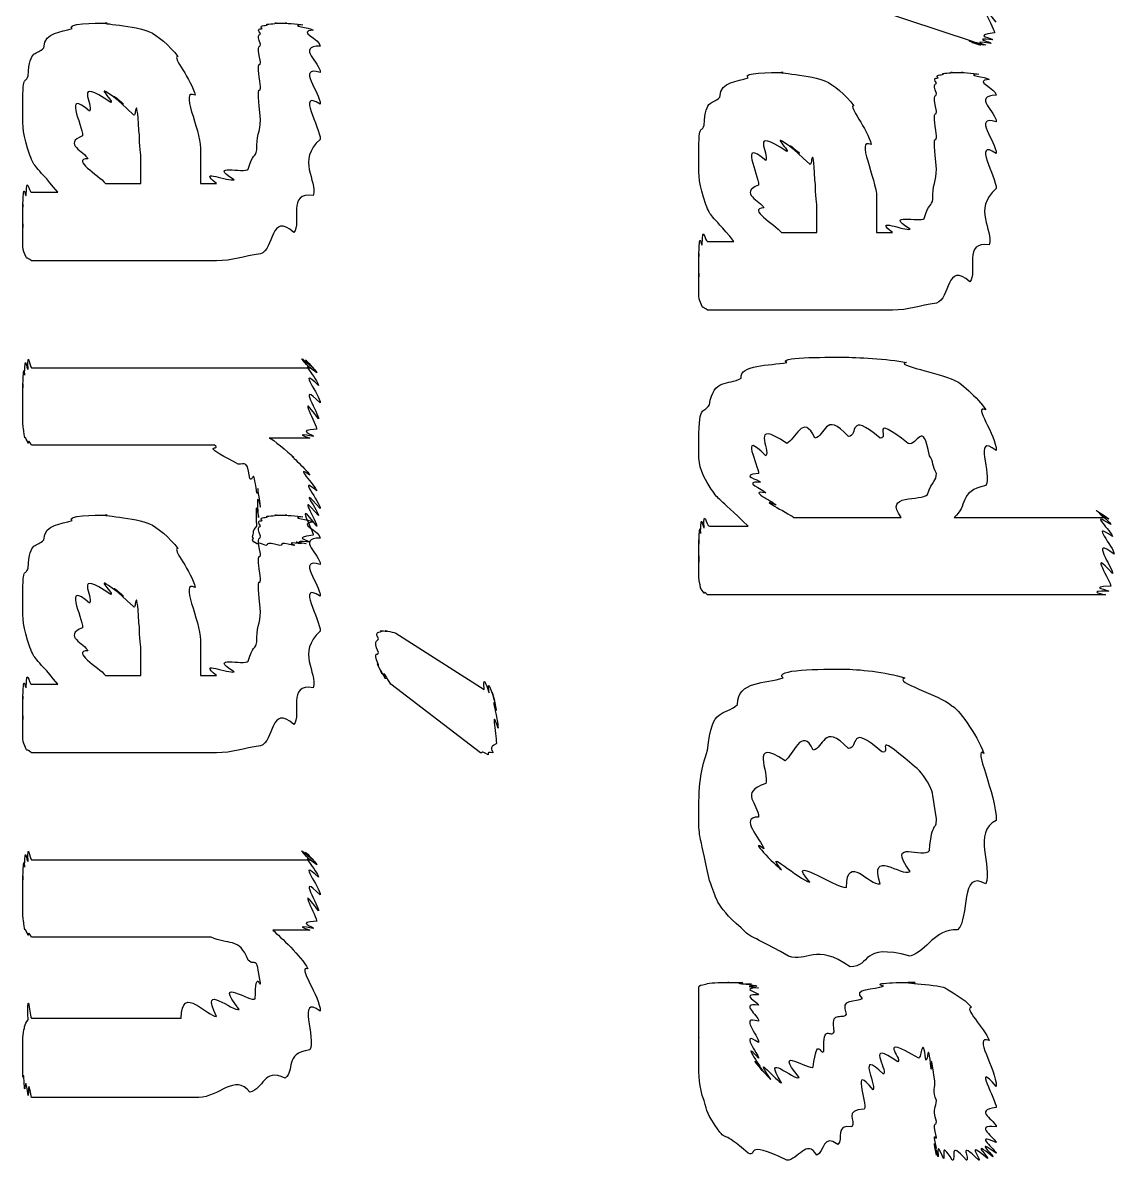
# Model space of a CAD drawing. Header units: millimetres. Extents: x 0 to 33.1, y 1.5 to 45.3.
# Drawn here: x 0.5478 to 0.6823, y 4.9627 to 5.1029 of the extents above; entities that cross this region are included whole.
import ezdxf

# ---------------------------------------------------------------- set-up
doc = ezdxf.new("R2010")
doc.units = ezdxf.units.MM
doc.header["$MEASUREMENT"] = 0
doc.layers.get('0').update_dxf_attribs({"linetype": 'CONTINUOUS'})

msp = doc.modelspace()

# ---------------------------------------------------------------- linework, layer by layer
at = {"color": 11, "linetype": 'Continuous'}
for p, q in [((0.664985, 5.10058), (0.632433, 5.11143)), ((0.666504, 5.10015), (0.666504, 5.10015)), ((0.562338, 5.08311), (0.562338, 5.08658)), ((0.569715, 5.08746), (0.569715, 5.08311)), ((0.557997, 5.08311), (0.562338, 5.08311)), ((0.569715, 5.08311), (0.571669, 5.08311)), ((0.548882, 5.08203), (0.552137, 5.08203)), ((0.653049, 5.08138), (0.653049, 5.07704)), ((0.645671, 5.07704), (0.645671, 5.08051)), ((0.641331, 5.07704), (0.645671, 5.07704)), ((0.653049, 5.07704), (0.655003, 5.07704)), ((0.632215, 5.07596), (0.635471, 5.07596)), ((0.571669, 5.07357), (0.548882, 5.07357)), ((0.655003, 5.06749), (0.632215, 5.06749)), ((0.548882, 5.06039), (0.583171, 5.06039)), ((0.583171, 5.05171), (0.578179, 5.05171)), ((0.571451, 5.05083), (0.548882, 5.05083)), ((0.64285, 5.04194), (0.656088, 5.04194)), ((0.662597, 5.04194), (0.681261, 5.04194)), ((0.632433, 5.04085), (0.637207, 5.04085)), ((0.579482, 5.03847), (0.579482, 5.03847)), ((0.681261, 5.03239), (0.632215, 5.03239)), ((0.593804, 5.02767), (0.604656, 5.02072)), ((0.569715, 5.02681), (0.569715, 5.02246)), ((0.562338, 5.02246), (0.562338, 5.02593)), ((0.557997, 5.02246), (0.562338, 5.02246)), ((0.569715, 5.02246), (0.571669, 5.02246)), ((0.548882, 5.02138), (0.552137, 5.02138)), ((0.604221, 5.01292), (0.593153, 5.02138)), ((0.571669, 5.01292), (0.548882, 5.01292)), ((0.548882, 4.99972), (0.583171, 4.99972)), ((0.64936, 4.99631), (0.64936, 4.99631)), ((0.583171, 4.99104), (0.578614, 4.99104)), ((0.571018, 4.99018), (0.548882, 4.99018)), ((0.649794, 4.98654), (0.649794, 4.98654)), ((0.548882, 4.98019), (0.567329, 4.98019)), ((0.569499, 4.97043), (0.548882, 4.97043)), ((0.641982, 4.96268), (0.641982, 4.96268))]:
    msp.add_line(p, q, dxfattribs=at)
for points in [[(0.667806, 5.10297), (0.664822, 5.10678), (0.667697, 5.102), (0.667589, 5.10167)], [(0.550401, 5.09983), (0.55051, 5.10189), (0.552572, 5.10167), (0.553874, 5.10221)], [(0.553874, 5.10221), (0.553114, 5.10286), (0.556586, 5.10286), (0.558214, 5.10286)], [(0.558214, 5.10286), (0.556749, 5.10286), (0.561957, 5.10254), (0.563422, 5.10178)], [(0.563422, 5.10178), (0.56429, 5.10146), (0.566026, 5.10004), (0.566894, 5.09874)], [(0.577094, 5.10157), (0.576551, 5.10232), (0.577149, 5.10211), (0.577311, 5.10221)], [(0.577311, 5.10221), (0.576878, 5.1026), (0.577636, 5.10254), (0.577963, 5.10265)], [(0.577963, 5.10265), (0.577419, 5.10275), (0.578614, 5.10275), (0.579047, 5.10286)], [(0.579047, 5.10286), (0.578287, 5.10286), (0.579915, 5.10286), (0.58035, 5.10286)], [(0.58035, 5.10286), (0.57959, 5.10286), (0.581868, 5.10281), (0.582303, 5.10265)], [(0.582303, 5.10265), (0.580458, 5.1026), (0.583171, 5.10232), (0.583604, 5.102)], [(0.583604, 5.102), (0.581489, 5.10189), (0.584472, 5.10092), (0.584472, 5.10004)], [(0.577094, 5.10026), (0.576551, 5.10172), (0.577094, 5.10129), (0.577094, 5.10157)], [(0.577094, 5.0981), (0.576551, 5.10058), (0.577094, 5.09972), (0.577094, 5.10026)], [(0.665636, 5.10037), (0.663249, 5.10097), (0.665256, 5.10047), (0.664985, 5.10058)], [(0.665853, 5.10015), (0.663519, 5.10081), (0.665744, 5.10026), (0.665636, 5.10037)], [(0.666287, 5.10015), (0.663683, 5.10081), (0.665961, 5.10015), (0.665853, 5.10015)], [(0.666504, 5.10015), (0.663954, 5.10081), (0.666396, 5.10015), (0.666287, 5.10015)], [(0.667156, 5.10037), (0.664225, 5.10081), (0.666775, 5.10015), (0.666504, 5.10015)], [(0.667372, 5.10081), (0.664551, 5.10113), (0.667264, 5.10053), (0.667156, 5.10037)], [(0.667589, 5.10167), (0.66466, 5.1014), (0.667481, 5.10097), (0.667372, 5.10081)], [(0.548449, 5.09636), (0.548665, 5.09983), (0.549533, 5.09885), (0.550401, 5.09983)], [(0.584472, 5.10004), (0.581489, 5.09999), (0.584472, 5.09799), (0.584472, 5.09679)], [(0.566894, 5.09874), (0.566135, 5.09885), (0.568631, 5.09586), (0.569065, 5.09397)], [(0.577094, 5.09506), (0.576551, 5.09885), (0.577094, 5.09722), (0.577094, 5.0981)], [(0.584472, 5.09679), (0.581489, 5.09765), (0.584472, 5.09435), (0.584472, 5.09289)], [(0.547797, 5.09179), (0.547797, 5.09722), (0.548014, 5.09506), (0.548449, 5.09636)], [(0.558649, 5.0931), (0.553874, 5.09636), (0.556586, 5.09278), (0.556044, 5.09201)], [(0.560167, 5.09289), (0.55561, 5.09636), (0.55919, 5.0931), (0.558649, 5.0931)], [(0.577094, 5.09093), (0.576551, 5.09636), (0.577094, 5.09375), (0.577094, 5.09506)], [(0.633735, 5.09375), (0.633843, 5.09581), (0.635906, 5.0956), (0.637207, 5.09614)], [(0.637207, 5.09614), (0.636447, 5.09679), (0.639919, 5.09679), (0.641547, 5.09679)], [(0.641547, 5.09679), (0.640082, 5.09679), (0.64529, 5.09646), (0.646756, 5.09571)], [(0.660428, 5.09549), (0.659885, 5.09625), (0.660482, 5.09603), (0.660644, 5.09614)], [(0.660644, 5.09614), (0.660211, 5.09651), (0.660969, 5.09646), (0.661296, 5.09657)], [(0.661296, 5.09657), (0.660753, 5.09668), (0.661947, 5.09668), (0.662381, 5.09679)], [(0.662381, 5.09679), (0.661621, 5.09679), (0.663249, 5.09679), (0.663683, 5.09679)], [(0.663683, 5.09679), (0.662924, 5.09679), (0.665201, 5.09674), (0.665636, 5.09657)], [(0.665636, 5.09657), (0.663792, 5.09651), (0.666504, 5.09625), (0.666938, 5.09592)], [(0.556044, 5.09201), (0.552681, 5.09494), (0.555176, 5.09028), (0.555176, 5.08897)], [(0.561469, 5.09158), (0.556586, 5.09592), (0.56071, 5.09261), (0.560167, 5.09289)], [(0.562121, 5.08963), (0.561794, 5.09478), (0.56174, 5.09104), (0.561469, 5.09158)], [(0.569065, 5.09397), (0.567003, 5.09494), (0.569715, 5.08979), (0.569715, 5.08746)], [(0.584472, 5.09289), (0.581489, 5.09478), (0.584472, 5.09), (0.584472, 5.08854)], [(0.646756, 5.09571), (0.647624, 5.09538), (0.64936, 5.09397), (0.650228, 5.09267)], [(0.660428, 5.09418), (0.659885, 5.09565), (0.660428, 5.09521), (0.660428, 5.09549)], [(0.666938, 5.09592), (0.664822, 5.09581), (0.667806, 5.09483), (0.667806, 5.09397)], [(0.631782, 5.09028), (0.631999, 5.09375), (0.632867, 5.09278), (0.633735, 5.09375)], [(0.660428, 5.09201), (0.659885, 5.09451), (0.660428, 5.09364), (0.660428, 5.09418)], [(0.667806, 5.09397), (0.664822, 5.09392), (0.667806, 5.0919), (0.667806, 5.09071)], [(0.650228, 5.09267), (0.649468, 5.09278), (0.651964, 5.08979), (0.652399, 5.08789)], [(0.660428, 5.08897), (0.659885, 5.09278), (0.660428, 5.09115), (0.660428, 5.09201)], [(0.548665, 5.08658), (0.547797, 5.08914), (0.547797, 5.09006), (0.547797, 5.09179)], [(0.57666, 5.08724), (0.576551, 5.08886), (0.577094, 5.08951), (0.577094, 5.09093)], [(0.631131, 5.08572), (0.631131, 5.09115), (0.631347, 5.08897), (0.631782, 5.09028)], [(0.667806, 5.09071), (0.664822, 5.09158), (0.667806, 5.08826), (0.667806, 5.08681)], [(0.562338, 5.08658), (0.562121, 5.08854), (0.562229, 5.08876), (0.562121, 5.08963)], [(0.641982, 5.08703), (0.637207, 5.09028), (0.639919, 5.08669), (0.639378, 5.08594)], [(0.6435, 5.08681), (0.638943, 5.09028), (0.642524, 5.08703), (0.641982, 5.08703)], [(0.644803, 5.0855), (0.639919, 5.08985), (0.644043, 5.08653), (0.6435, 5.08681)], [(0.660428, 5.08485), (0.659885, 5.09028), (0.660428, 5.08768), (0.660428, 5.08897)], [(0.555176, 5.08897), (0.552681, 5.088), (0.555393, 5.08703), (0.555826, 5.08615)], [(0.584472, 5.08854), (0.581489, 5.08594), (0.584147, 5.0835), (0.583604, 5.0816)], [(0.639378, 5.08594), (0.636014, 5.08886), (0.63851, 5.08421), (0.63851, 5.0829)], [(0.645454, 5.08356), (0.645128, 5.08871), (0.645074, 5.08496), (0.644803, 5.0855)], [(0.652399, 5.08789), (0.650336, 5.08886), (0.653049, 5.08371), (0.653049, 5.08138)], [(0.667806, 5.08681), (0.664822, 5.08871), (0.667806, 5.08393), (0.667806, 5.08247)], [(0.552137, 5.08203), (0.5491, 5.08567), (0.549371, 5.08485), (0.548665, 5.08658)], [(0.575575, 5.08485), (0.576118, 5.08681), (0.576497, 5.08626), (0.57666, 5.08724)], [(0.555826, 5.08615), (0.553711, 5.0861), (0.557129, 5.08415), (0.557997, 5.08311)], [(0.571669, 5.08311), (0.569174, 5.08507), (0.573242, 5.08328), (0.573839, 5.08356)], [(0.573839, 5.08356), (0.570475, 5.08567), (0.575142, 5.08431), (0.575575, 5.08485)], [(0.631999, 5.08051), (0.631131, 5.08306), (0.631131, 5.08399), (0.631131, 5.08572)], [(0.547797, 5.08029), (0.547906, 5.08376), (0.548068, 5.08132), (0.548232, 5.0816)], [(0.548232, 5.0816), (0.548232, 5.08436), (0.548557, 5.08203), (0.548882, 5.08203)], [(0.645671, 5.08051), (0.645454, 5.08247), (0.645562, 5.08268), (0.645454, 5.08356)], [(0.659993, 5.08117), (0.659885, 5.08279), (0.660428, 5.08344), (0.660428, 5.08485)], [(0.547797, 5.0779), (0.547797, 5.08247), (0.547797, 5.07958), (0.547797, 5.08029)], [(0.583604, 5.0816), (0.58035, 5.08219), (0.582194, 5.07824), (0.581218, 5.07704)], [(0.63851, 5.0829), (0.636014, 5.08192), (0.638726, 5.08094), (0.63916, 5.08008)], [(0.667806, 5.08247), (0.664822, 5.07986), (0.667481, 5.07742), (0.666938, 5.07553)], [(0.658908, 5.07878), (0.659451, 5.08074), (0.659831, 5.08018), (0.659993, 5.08117)], [(0.547797, 5.07531), (0.547797, 5.08046), (0.547797, 5.07676), (0.547797, 5.0779)], [(0.581218, 5.07704), (0.578287, 5.07975), (0.578831, 5.07487), (0.577094, 5.07443)], [(0.635471, 5.07596), (0.632433, 5.07958), (0.632704, 5.07878), (0.631999, 5.08051)], [(0.63916, 5.08008), (0.637044, 5.08003), (0.640463, 5.07807), (0.641331, 5.07704)], [(0.657172, 5.07747), (0.653808, 5.07958), (0.658475, 5.07824), (0.658908, 5.07878)], [(0.631565, 5.07553), (0.631565, 5.07829), (0.63189, 5.07596), (0.632215, 5.07596)], [(0.655003, 5.07704), (0.652507, 5.079), (0.656575, 5.07721), (0.657172, 5.07747)], [(0.631131, 5.07422), (0.631239, 5.07769), (0.631401, 5.07525), (0.631565, 5.07553)], [(0.548232, 5.074), (0.547906, 5.07465), (0.547906, 5.07476), (0.547797, 5.07531)], [(0.631131, 5.07183), (0.631131, 5.07639), (0.631131, 5.07351), (0.631131, 5.07422)], [(0.666938, 5.07553), (0.663683, 5.07611), (0.665528, 5.07215), (0.664551, 5.07096)], [(0.548882, 5.07357), (0.548232, 5.07411), (0.54834, 5.07374), (0.548232, 5.074)], [(0.577094, 5.07443), (0.574978, 5.07411), (0.573676, 5.07357), (0.571669, 5.07357)], [(0.631131, 5.06922), (0.631131, 5.07438), (0.631131, 5.07069), (0.631131, 5.07183)], [(0.664551, 5.07096), (0.661621, 5.07368), (0.662164, 5.06879), (0.660428, 5.06836)], [(0.631565, 5.06793), (0.631239, 5.06858), (0.631239, 5.06868), (0.631131, 5.06922)], [(0.660428, 5.06836), (0.658311, 5.06803), (0.65701, 5.06749), (0.655003, 5.06749)], [(0.632215, 5.06749), (0.631565, 5.06803), (0.631674, 5.06765), (0.631565, 5.06793)], [(0.548014, 5.05951), (0.548068, 5.06256), (0.548286, 5.06006), (0.548449, 5.06017)], [(0.548449, 5.06017), (0.54834, 5.06288), (0.548719, 5.06039), (0.548882, 5.06039)], [(0.583171, 5.06039), (0.580783, 5.06288), (0.583442, 5.06039), (0.583604, 5.06039)], [(0.583604, 5.06039), (0.581218, 5.06272), (0.584039, 5.06006), (0.584039, 5.05974)], [(0.547797, 5.058), (0.547906, 5.06185), (0.548014, 5.05908), (0.548014, 5.05951)], [(0.584039, 5.05974), (0.581326, 5.06201), (0.584256, 5.05881), (0.584256, 5.05821)], [(0.641982, 5.06104), (0.640679, 5.06168), (0.646593, 5.06168), (0.648926, 5.06168)], [(0.648926, 5.06168), (0.650499, 5.06168), (0.654406, 5.06147), (0.656739, 5.06104)], [(0.547797, 5.05561), (0.547797, 5.06054), (0.547797, 5.05729), (0.547797, 5.058)], [(0.584256, 5.05821), (0.581489, 5.06082), (0.584472, 5.05692), (0.584472, 5.05604)], [(0.636339, 5.05908), (0.636176, 5.06082), (0.639811, 5.0606), (0.641982, 5.06104)], [(0.656739, 5.06104), (0.655111, 5.06071), (0.660969, 5.05974), (0.662597, 5.05886)], [(0.584472, 5.05604), (0.581489, 5.05908), (0.584364, 5.05453), (0.584256, 5.0541)], [(0.632433, 5.05583), (0.632975, 5.05908), (0.634711, 5.05821), (0.636339, 5.05908)], [(0.662597, 5.05886), (0.663086, 5.05881), (0.665636, 5.05664), (0.666504, 5.05518)], [(0.584256, 5.0541), (0.581326, 5.05811), (0.584147, 5.05311), (0.584039, 5.05279)], [(0.547797, 5.05344), (0.547797, 5.05419), (0.547797, 5.05474), (0.547797, 5.05561)], [(0.631131, 5.0504), (0.631131, 5.05637), (0.631565, 5.05442), (0.632433, 5.05583)], [(0.666504, 5.05518), (0.664822, 5.05593), (0.667806, 5.05208), (0.667806, 5.05018)], [(0.641982, 5.05106), (0.637315, 5.05419), (0.640082, 5.05013), (0.639378, 5.04953)], [(0.645454, 5.05171), (0.643989, 5.0549), (0.642958, 5.05138), (0.641982, 5.05106)], [(0.649576, 5.05192), (0.646593, 5.05518), (0.646756, 5.05186), (0.645454, 5.05171)], [(0.653483, 5.05171), (0.64936, 5.05518), (0.650879, 5.05192), (0.649576, 5.05192)], [(0.656956, 5.05106), (0.651964, 5.0549), (0.654785, 5.0516), (0.653483, 5.05171)], [(0.65956, 5.04953), (0.658746, 5.05419), (0.658094, 5.05062), (0.656956, 5.05106)], [(0.548014, 5.05192), (0.547906, 5.0529), (0.547906, 5.05274), (0.547797, 5.05344)], [(0.584039, 5.05279), (0.581218, 5.05274), (0.583876, 5.05208), (0.583604, 5.05192)], [(0.639378, 5.04953), (0.636014, 5.053), (0.63851, 5.04824), (0.63851, 5.04736)], [(0.548449, 5.05106), (0.548068, 5.05214), (0.548122, 5.05149), (0.548014, 5.05192)], [(0.548882, 5.05083), (0.54834, 5.05186), (0.548557, 5.05094), (0.548449, 5.05106)], [(0.578179, 5.05171), (0.578614, 5.0516), (0.580458, 5.05007), (0.581218, 5.04932)], [(0.583604, 5.05192), (0.580783, 5.05246), (0.583279, 5.05171), (0.583171, 5.05171)], [(0.667806, 5.05018), (0.664822, 5.05246), (0.667372, 5.04715), (0.666504, 5.04585)], [(0.574056, 5.04867), (0.569174, 5.05117), (0.572428, 5.05013), (0.571451, 5.05083)], [(0.581218, 5.04932), (0.580186, 5.05013), (0.582736, 5.0479), (0.583171, 5.04715)], [(0.63265, 5.04542), (0.631131, 5.04779), (0.631131, 5.04867), (0.631131, 5.0504)], [(0.575792, 5.04671), (0.575412, 5.04969), (0.574924, 5.04796), (0.574056, 5.04867)], [(0.57666, 5.04497), (0.576118, 5.04856), (0.576226, 5.04617), (0.575792, 5.04671)], [(0.583171, 5.04715), (0.581054, 5.04867), (0.583876, 5.04579), (0.584039, 5.04519)], [(0.660428, 5.04736), (0.659885, 5.04824), (0.660101, 5.04883), (0.65956, 5.04953)], [(0.577094, 5.04324), (0.576551, 5.04736), (0.576932, 5.04443), (0.57666, 5.04497)], [(0.584039, 5.04519), (0.581489, 5.04736), (0.584472, 5.04378), (0.584472, 5.04303)], [(0.63851, 5.04736), (0.636014, 5.0471), (0.638564, 5.0466), (0.638726, 5.04628)], [(0.659343, 5.04476), (0.659885, 5.0465), (0.660428, 5.04639), (0.660428, 5.04736)], [(0.576878, 5.04194), (0.576551, 5.04639), (0.577094, 5.04281), (0.577094, 5.04324)], [(0.584472, 5.04303), (0.581489, 5.04639), (0.584364, 5.04249), (0.584256, 5.04215)], [(0.638726, 5.04628), (0.636339, 5.04639), (0.639051, 5.04542), (0.639378, 5.04497)], [(0.666504, 5.04585), (0.663086, 5.04519), (0.664333, 5.04324), (0.662597, 5.04194)], [(0.57666, 5.04085), (0.576443, 5.04551), (0.576878, 5.0415), (0.576878, 5.04194)], [(0.584039, 5.04085), (0.581054, 5.04476), (0.583713, 5.0401), (0.583604, 5.03976)], [(0.584256, 5.04215), (0.581326, 5.04563), (0.584147, 5.04129), (0.584039, 5.04085)], [(0.637207, 5.04085), (0.633301, 5.04465), (0.633789, 5.04383), (0.63265, 5.04542)], [(0.639378, 5.04497), (0.637044, 5.04536), (0.640246, 5.04389), (0.640679, 5.04346)], [(0.640679, 5.04346), (0.638075, 5.04449), (0.641982, 5.04254), (0.64285, 5.04194)], [(0.656088, 5.04194), (0.653808, 5.04492), (0.658583, 5.04389), (0.659343, 5.04476)], [(0.631347, 5.03999), (0.631401, 5.04292), (0.631619, 5.04053), (0.631782, 5.04064)], [(0.631782, 5.04064), (0.631674, 5.04318), (0.632107, 5.04085), (0.632433, 5.04085)], [(0.681261, 5.04194), (0.678549, 5.04389), (0.681532, 5.04189), (0.681694, 5.04172)], [(0.681694, 5.04172), (0.678874, 5.04362), (0.681912, 5.04139), (0.681912, 5.04107)], [(0.681912, 5.04107), (0.678982, 5.04292), (0.682129, 5.04015), (0.682129, 5.03956)], [(0.550401, 5.03917), (0.55051, 5.04124), (0.552572, 5.04101), (0.553874, 5.04156)], [(0.553874, 5.04156), (0.553114, 5.04221), (0.556586, 5.04221), (0.558214, 5.04221)], [(0.558214, 5.04221), (0.556749, 5.04221), (0.561957, 5.04189), (0.563422, 5.04113)], [(0.577094, 5.0409), (0.576551, 5.04167), (0.577149, 5.04144), (0.577311, 5.04156)], [(0.577311, 5.04156), (0.576878, 5.04194), (0.577636, 5.04189), (0.577963, 5.04199)], [(0.577963, 5.04199), (0.577419, 5.0421), (0.578614, 5.0421), (0.579047, 5.04221)], [(0.579047, 5.04221), (0.578287, 5.04221), (0.579915, 5.04221), (0.58035, 5.04221)], [(0.58035, 5.04221), (0.57959, 5.04221), (0.581868, 5.04215), (0.582303, 5.04199)], [(0.582303, 5.04199), (0.580458, 5.04194), (0.583171, 5.04167), (0.583604, 5.04135)], [(0.631131, 5.03868), (0.631239, 5.04215), (0.631347, 5.03956), (0.631347, 5.03999)], [(0.682129, 5.03956), (0.679144, 5.04172), (0.682346, 5.03825), (0.682346, 5.03738)], [(0.563422, 5.04113), (0.56429, 5.04081), (0.566026, 5.03939), (0.566894, 5.03808)], [(0.576226, 5.03999), (0.576118, 5.04031), (0.576497, 5.04058), (0.57666, 5.04085)], [(0.577094, 5.03961), (0.576551, 5.04107), (0.577094, 5.04064), (0.577094, 5.0409)], [(0.583604, 5.04135), (0.581489, 5.04124), (0.584472, 5.04025), (0.584472, 5.03939)], [(0.631131, 5.03651), (0.631131, 5.04118), (0.631131, 5.03814), (0.631131, 5.03868)], [(0.548449, 5.03569), (0.548665, 5.03917), (0.549533, 5.03819), (0.550401, 5.03917)], [(0.576226, 5.03933), (0.57601, 5.03971), (0.576226, 5.03971), (0.576226, 5.03999)], [(0.576226, 5.0389), (0.57601, 5.03944), (0.576226, 5.03922), (0.576226, 5.03933)], [(0.57666, 5.03868), (0.576118, 5.03911), (0.576335, 5.03879), (0.576226, 5.0389)], [(0.577094, 5.03743), (0.576551, 5.03993), (0.577094, 5.03907), (0.577094, 5.03961)], [(0.577746, 5.03847), (0.576551, 5.03901), (0.576932, 5.03857), (0.57666, 5.03868)], [(0.579482, 5.03847), (0.577419, 5.03901), (0.578179, 5.03847), (0.577746, 5.03847)], [(0.581218, 5.03847), (0.578885, 5.03901), (0.580186, 5.03847), (0.579482, 5.03847)], [(0.582086, 5.03868), (0.579753, 5.03901), (0.581651, 5.03847), (0.581218, 5.03847)], [(0.582736, 5.03868), (0.580186, 5.03911), (0.582357, 5.03868), (0.582086, 5.03868)], [(0.583171, 5.0389), (0.580458, 5.03911), (0.582844, 5.03868), (0.582736, 5.03868)], [(0.583604, 5.03976), (0.580783, 5.03944), (0.583279, 5.03907), (0.583171, 5.0389)], [(0.584472, 5.03939), (0.581489, 5.03933), (0.584472, 5.03733), (0.584472, 5.03614)], [(0.631131, 5.03456), (0.631131, 5.03956), (0.631131, 5.03581), (0.631131, 5.03651)], [(0.682346, 5.03738), (0.679144, 5.03988), (0.682238, 5.0356), (0.682129, 5.035)], [(0.566894, 5.03808), (0.566135, 5.03819), (0.568631, 5.03521), (0.569065, 5.03331)], [(0.577094, 5.0344), (0.576551, 5.03819), (0.577094, 5.03657), (0.577094, 5.03743)], [(0.682129, 5.035), (0.678982, 5.03857), (0.682021, 5.03381), (0.681912, 5.03347)], [(0.547797, 5.03114), (0.547797, 5.03657), (0.548014, 5.0344), (0.548449, 5.03569)], [(0.584472, 5.03614), (0.581489, 5.037), (0.584472, 5.03369), (0.584472, 5.03222)], [(0.558649, 5.03244), (0.553874, 5.03569), (0.556586, 5.03212), (0.556044, 5.03136)], [(0.560167, 5.03222), (0.55561, 5.03569), (0.55919, 5.03244), (0.558649, 5.03244)], [(0.561469, 5.03093), (0.556586, 5.03526), (0.56071, 5.03196), (0.560167, 5.03222)], [(0.577094, 5.03028), (0.576551, 5.03569), (0.577094, 5.0331), (0.577094, 5.0344)], [(0.631347, 5.03326), (0.631239, 5.03381), (0.631239, 5.03401), (0.631131, 5.03456)], [(0.556044, 5.03136), (0.552681, 5.03429), (0.555176, 5.02962), (0.555176, 5.02832)], [(0.562121, 5.02897), (0.561794, 5.03413), (0.56174, 5.03039), (0.561469, 5.03093)], [(0.569065, 5.03331), (0.567003, 5.03429), (0.569715, 5.02914), (0.569715, 5.02681)], [(0.584472, 5.03222), (0.581489, 5.03413), (0.584472, 5.02935), (0.584472, 5.02789)], [(0.631782, 5.03261), (0.631401, 5.03321), (0.631456, 5.03299), (0.631347, 5.03326)], [(0.681912, 5.03347), (0.678874, 5.03336), (0.681803, 5.03299), (0.681694, 5.03282)], [(0.632215, 5.03239), (0.631674, 5.03293), (0.63189, 5.0325), (0.631782, 5.03261)], [(0.681694, 5.03282), (0.678549, 5.03293), (0.681369, 5.03239), (0.681261, 5.03239)], [(0.548665, 5.02593), (0.547797, 5.02849), (0.547797, 5.0294), (0.547797, 5.03114)], [(0.57666, 5.02658), (0.576551, 5.02821), (0.577094, 5.02886), (0.577094, 5.03028)], [(0.562338, 5.02593), (0.562121, 5.02789), (0.562229, 5.0281), (0.562121, 5.02897)], [(0.555176, 5.02832), (0.552681, 5.02735), (0.555393, 5.02636), (0.555826, 5.0255)], [(0.584472, 5.02789), (0.581489, 5.02528), (0.584147, 5.02285), (0.583604, 5.02094)], [(0.591635, 5.02701), (0.591037, 5.02789), (0.591906, 5.02778), (0.592068, 5.02789)], [(0.592068, 5.02789), (0.591471, 5.02806), (0.592557, 5.02789), (0.592719, 5.02789)], [(0.592719, 5.02789), (0.591906, 5.02806), (0.593371, 5.02783), (0.593804, 5.02767)], [(0.575575, 5.02419), (0.576118, 5.02615), (0.576497, 5.02561), (0.57666, 5.02658)], [(0.591635, 5.02528), (0.590875, 5.02701), (0.591635, 5.02658), (0.591635, 5.02701)], [(0.552137, 5.02138), (0.5491, 5.02501), (0.549371, 5.02419), (0.548665, 5.02593)], [(0.555826, 5.0255), (0.553711, 5.02544), (0.557129, 5.02349), (0.557997, 5.02246)], [(0.573839, 5.02289), (0.570475, 5.02501), (0.575142, 5.02365), (0.575575, 5.02419)], [(0.591635, 5.02376), (0.590875, 5.02572), (0.591635, 5.02474), (0.591635, 5.02528)], [(0.592068, 5.02268), (0.591037, 5.02485), (0.591743, 5.02333), (0.591635, 5.02376)], [(0.548232, 5.02094), (0.548232, 5.02371), (0.548557, 5.02138), (0.548882, 5.02138)], [(0.571669, 5.02246), (0.569174, 5.02442), (0.573242, 5.02263), (0.573839, 5.02289)], [(0.592503, 5.02203), (0.591308, 5.02431), (0.592176, 5.0224), (0.592068, 5.02268)], [(0.593153, 5.02138), (0.591635, 5.02399), (0.592611, 5.02192), (0.592503, 5.02203)], [(0.641547, 5.02214), (0.640246, 5.02322), (0.646213, 5.02322), (0.649143, 5.02322)], [(0.649143, 5.02322), (0.650499, 5.02322), (0.654351, 5.02289), (0.656521, 5.02214)], [(0.547797, 5.01964), (0.547906, 5.02311), (0.548068, 5.02067), (0.548232, 5.02094)], [(0.604656, 5.02072), (0.604492, 5.02311), (0.605143, 5.02046), (0.605306, 5.02029)], [(0.605306, 5.02029), (0.604926, 5.02268), (0.605794, 5.01975), (0.605957, 5.01942)], [(0.605957, 5.01942), (0.605197, 5.02197), (0.606174, 5.01856), (0.606174, 5.01812)], [(0.635906, 5.01888), (0.635906, 5.02181), (0.639378, 5.02143), (0.641547, 5.02214)], [(0.656521, 5.02214), (0.655003, 5.02165), (0.660753, 5.02013), (0.662381, 5.01867)], [(0.547797, 5.01725), (0.547797, 5.02181), (0.547797, 5.01893), (0.547797, 5.01964)], [(0.583604, 5.02094), (0.58035, 5.02154), (0.582194, 5.01758), (0.581218, 5.01639)], [(0.606174, 5.01812), (0.60536, 5.02094), (0.606392, 5.01682), (0.606392, 5.01594)], [(0.547797, 5.01465), (0.547797, 5.01981), (0.547797, 5.01611), (0.547797, 5.01725)], [(0.581218, 5.01639), (0.578287, 5.0191), (0.578831, 5.01421), (0.577094, 5.01378)], [(0.606392, 5.01594), (0.60536, 5.01921), (0.606282, 5.01443), (0.606174, 5.014)], [(0.632215, 5.01324), (0.632704, 5.01878), (0.634278, 5.01731), (0.635906, 5.01888)], [(0.662381, 5.01867), (0.662924, 5.01861), (0.665419, 5.01514), (0.666287, 5.01281)], [(0.645236, 5.01324), (0.643826, 5.01628), (0.64274, 5.01253), (0.641764, 5.01193)], [(0.649576, 5.01346), (0.646431, 5.01671), (0.646539, 5.0134), (0.645236, 5.01324)], [(0.6537, 5.01303), (0.649468, 5.01671), (0.650988, 5.01346), (0.649576, 5.01346)], [(0.641764, 5.01193), (0.637207, 5.01497), (0.639919, 5.01031), (0.639378, 5.00911)], [(0.657389, 5.0115), (0.652235, 5.016), (0.655111, 5.01258), (0.6537, 5.01303)], [(0.548232, 5.01335), (0.547906, 5.014), (0.547906, 5.01411), (0.547797, 5.01465)], [(0.548882, 5.01292), (0.548232, 5.01346), (0.54834, 5.01307), (0.548232, 5.01335)], [(0.577094, 5.01378), (0.574978, 5.01346), (0.573676, 5.01292), (0.571669, 5.01292)], [(0.606174, 5.014), (0.605089, 5.01357), (0.605849, 5.01307), (0.60574, 5.01292)], [(0.666287, 5.01281), (0.664822, 5.014), (0.667806, 5.00776), (0.667806, 5.00456)], [(0.605089, 5.01269), (0.604221, 5.01329), (0.604492, 5.01281), (0.604221, 5.01292)], [(0.60574, 5.01292), (0.604764, 5.01313), (0.60536, 5.01258), (0.605089, 5.01269)], [(0.631131, 5.00543), (0.631131, 5.00965), (0.631456, 5.01096), (0.632215, 5.01324)], [(0.65956, 5.0089), (0.658908, 5.0101), (0.658365, 5.01079), (0.657389, 5.0115)], [(0.639378, 5.00911), (0.636014, 5.00803), (0.63851, 5.00662), (0.63851, 5.00499)], [(0.660428, 5.00478), (0.659885, 5.00792), (0.660101, 5.00776), (0.65956, 5.0089)], [(0.632433, 4.99718), (0.631131, 5.00358), (0.631131, 5.00228), (0.631131, 5.00543)], [(0.63851, 5.00499), (0.636014, 5.00499), (0.638726, 5.00228), (0.63916, 5.00108)], [(0.65956, 5.00087), (0.659885, 5.00472), (0.660428, 5.00319), (0.660428, 5.00478)], [(0.667806, 5.00456), (0.664822, 5.00315), (0.667372, 4.99892), (0.666504, 4.99675)], [(0.548449, 4.99951), (0.54834, 5.00222), (0.548719, 4.99972), (0.548882, 4.99972)], [(0.583171, 4.99972), (0.580783, 5.00222), (0.583442, 4.99972), (0.583604, 4.99972)], [(0.63916, 5.00108), (0.637044, 5.00271), (0.640463, 4.99908), (0.641331, 4.99849)], [(0.657172, 4.99826), (0.654135, 5.00256), (0.658963, 4.99972), (0.65956, 5.00087)], [(0.547797, 4.99735), (0.547906, 5.00119), (0.548014, 4.99843), (0.548014, 4.99886)], [(0.548014, 4.99886), (0.548068, 5.0019), (0.548286, 4.9994), (0.548449, 4.99951)], [(0.583604, 4.99972), (0.581218, 5.00206), (0.584039, 4.9994), (0.584039, 4.99908)], [(0.584039, 4.99908), (0.581326, 5.00136), (0.584256, 4.99815), (0.584256, 4.99756)], [(0.641331, 4.99849), (0.638943, 5.00142), (0.6435, 4.99729), (0.644803, 4.99696)], [(0.653483, 4.99675), (0.652072, 5.00125), (0.656142, 4.99756), (0.657172, 4.99826)], [(0.547797, 4.99496), (0.547797, 4.99989), (0.547797, 4.99664), (0.547797, 4.99735)], [(0.584256, 4.99756), (0.581489, 5.00017), (0.584472, 4.99625), (0.584472, 4.99539)], [(0.644803, 4.99696), (0.641656, 5.00065), (0.647732, 4.99631), (0.64936, 4.99631)], [(0.64936, 4.99631), (0.64936, 5.00065), (0.652181, 4.99647), (0.653483, 4.99675)], [(0.584472, 4.99539), (0.581489, 4.99843), (0.584364, 4.99387), (0.584256, 4.99343)], [(0.666504, 4.99675), (0.663249, 4.99864), (0.664606, 4.99257), (0.663032, 4.9911)], [(0.584256, 4.99343), (0.581326, 4.99744), (0.584147, 4.99246), (0.584039, 4.99214)], [(0.636339, 4.99132), (0.632975, 4.99431), (0.63341, 4.9949), (0.632433, 4.99718)], [(0.547797, 4.99278), (0.547797, 4.99354), (0.547797, 4.99408), (0.547797, 4.99496)], [(0.548014, 4.99126), (0.547906, 4.99224), (0.547906, 4.99208), (0.547797, 4.99278)], [(0.548449, 4.9904), (0.548068, 4.99149), (0.548122, 4.99083), (0.548014, 4.99126)], [(0.548882, 4.99018), (0.54834, 4.99121), (0.548557, 4.99029), (0.548449, 4.9904)], [(0.578614, 4.99104), (0.57959, 4.99018), (0.582086, 4.9879), (0.582954, 4.98628)], [(0.583604, 4.99126), (0.580783, 4.99181), (0.583279, 4.99104), (0.583171, 4.99104)], [(0.584039, 4.99214), (0.581218, 4.99208), (0.583876, 4.99143), (0.583604, 4.99126)], [(0.642199, 4.98785), (0.636339, 4.9911), (0.638075, 4.98975), (0.636339, 4.99132)], [(0.663032, 4.9911), (0.660047, 4.9911), (0.659451, 4.98861), (0.657172, 4.98785)], [(0.575575, 4.98736), (0.574544, 4.99018), (0.573025, 4.98921), (0.571018, 4.99018)], [(0.577094, 4.98454), (0.576551, 4.98833), (0.576551, 4.98639), (0.575575, 4.98736)], [(0.649794, 4.98654), (0.645454, 4.98953), (0.644476, 4.98699), (0.642199, 4.98785)], [(0.657172, 4.98785), (0.650933, 4.98953), (0.652507, 4.98654), (0.649794, 4.98654)], [(0.582954, 4.98628), (0.581489, 4.98687), (0.584472, 4.98281), (0.584472, 4.98107)], [(0.57449, 4.98128), (0.571072, 4.98557), (0.57601, 4.98204), (0.576443, 4.98258)], [(0.576443, 4.98258), (0.576551, 4.9866), (0.577094, 4.98367), (0.577094, 4.98454)], [(0.548449, 4.97999), (0.54834, 4.98454), (0.548719, 4.98019), (0.548882, 4.98019)], [(0.567329, 4.98019), (0.567329, 4.98454), (0.570637, 4.98031), (0.571669, 4.98042)], [(0.571669, 4.98042), (0.569499, 4.98486), (0.573731, 4.98085), (0.57449, 4.98128)], [(0.631131, 4.98394), (0.631131, 4.98432), (0.631401, 4.98426), (0.631999, 4.98438)], [(0.631999, 4.98438), (0.632433, 4.9846), (0.633626, 4.9846), (0.634819, 4.9846)], [(0.634819, 4.9846), (0.634278, 4.9846), (0.636122, 4.9846), (0.636556, 4.9846)], [(0.636556, 4.9846), (0.635146, 4.98449), (0.637315, 4.98438), (0.637642, 4.98438)], [(0.637642, 4.98438), (0.635742, 4.98449), (0.638129, 4.98432), (0.638292, 4.98415)], [(0.638292, 4.98415), (0.636014, 4.98415), (0.63851, 4.98394), (0.63851, 4.98394)], [(0.651313, 4.98264), (0.649903, 4.98389), (0.652886, 4.98372), (0.653917, 4.98415)], [(0.653917, 4.98415), (0.652072, 4.9846), (0.656358, 4.9846), (0.657824, 4.9846)], [(0.657824, 4.9846), (0.654839, 4.9846), (0.660319, 4.98438), (0.661512, 4.98394)], [(0.584472, 4.98107), (0.581489, 4.98324), (0.584039, 4.9776), (0.583171, 4.97629)], [(0.631131, 4.98264), (0.631131, 4.98389), (0.631131, 4.98367), (0.631131, 4.98394)], [(0.631131, 4.98068), (0.631131, 4.98275), (0.631131, 4.9821), (0.631131, 4.98264)], [(0.63851, 4.98394), (0.636014, 4.98389), (0.63851, 4.9834), (0.63851, 4.98307)], [(0.63851, 4.98307), (0.636014, 4.98318), (0.63851, 4.98221), (0.63851, 4.98178)], [(0.64936, 4.98068), (0.648492, 4.98275), (0.650553, 4.9821), (0.651313, 4.98264)], [(0.661512, 4.98394), (0.661947, 4.98361), (0.6639, 4.98258), (0.664768, 4.98156)], [(0.63851, 4.98178), (0.636014, 4.98215), (0.63851, 4.98058), (0.63851, 4.97982)], [(0.64784, 4.97851), (0.647299, 4.98128), (0.648762, 4.97999), (0.64936, 4.98068)], [(0.664768, 4.98156), (0.663683, 4.98144), (0.666342, 4.97906), (0.666938, 4.97743)], [(0.548014, 4.97911), (0.548068, 4.97949), (0.548286, 4.97971), (0.548449, 4.97999)], [(0.631131, 4.97808), (0.631131, 4.98112), (0.631131, 4.97982), (0.631131, 4.98068)], [(0.63851, 4.97982), (0.636014, 4.98058), (0.63851, 4.97808), (0.63851, 4.97721)], [(0.547797, 4.97781), (0.547906, 4.97889), (0.548014, 4.97885), (0.548014, 4.97911)], [(0.631131, 4.97483), (0.631131, 4.97928), (0.631131, 4.97711), (0.631131, 4.97808)], [(0.63851, 4.97721), (0.636014, 4.97885), (0.63851, 4.97569), (0.63851, 4.97526)], [(0.646539, 4.97613), (0.646431, 4.97971), (0.647407, 4.97765), (0.64784, 4.97851)], [(0.658257, 4.97526), (0.652832, 4.9784), (0.656358, 4.97515), (0.655653, 4.97483)], [(0.659125, 4.97504), (0.658746, 4.9784), (0.658529, 4.97526), (0.658257, 4.97526)], [(0.547797, 4.97521), (0.547797, 4.9776), (0.547797, 4.97711), (0.547797, 4.97781)], [(0.63851, 4.97526), (0.636176, 4.97781), (0.638781, 4.97418), (0.638943, 4.97374)], [(0.6435, 4.97287), (0.640082, 4.97711), (0.644803, 4.97364), (0.645236, 4.97418)], [(0.645236, 4.97418), (0.645725, 4.97825), (0.646213, 4.97542), (0.646539, 4.97613)], [(0.655653, 4.97483), (0.651531, 4.97765), (0.65446, 4.9739), (0.653917, 4.97331)], [(0.659776, 4.97396), (0.659343, 4.97797), (0.659397, 4.97478), (0.659125, 4.97504)], [(0.660211, 4.97244), (0.659614, 4.97711), (0.659885, 4.97353), (0.659776, 4.97396)], [(0.666938, 4.97743), (0.664822, 4.97825), (0.667806, 4.97396), (0.667806, 4.97179)], [(0.547797, 4.97304), (0.547797, 4.97575), (0.547797, 4.97433), (0.547797, 4.97521)], [(0.583171, 4.97629), (0.579915, 4.97586), (0.581435, 4.97368), (0.580132, 4.97282)], [(0.638943, 4.97374), (0.63661, 4.97678), (0.639594, 4.97282), (0.640028, 4.97265)], [(0.640028, 4.97265), (0.637478, 4.97635), (0.640896, 4.97222), (0.641331, 4.97222)], [(0.641331, 4.97222), (0.638781, 4.97635), (0.642904, 4.97244), (0.6435, 4.97287)], [(0.653917, 4.97331), (0.650499, 4.97651), (0.653049, 4.97211), (0.652615, 4.97136)], [(0.548014, 4.97151), (0.547906, 4.97444), (0.547906, 4.97233), (0.547797, 4.97304)], [(0.631782, 4.97006), (0.631131, 4.97174), (0.631131, 4.9731), (0.631131, 4.97483)], [(0.652615, 4.97136), (0.649794, 4.97493), (0.651964, 4.96972), (0.651531, 4.96897)], [(0.667806, 4.97179), (0.664822, 4.97521), (0.667806, 4.97006), (0.667806, 4.96918)], [(0.548449, 4.97065), (0.548068, 4.97368), (0.548122, 4.97108), (0.548014, 4.97151)], [(0.548882, 4.97043), (0.54834, 4.97342), (0.548557, 4.97054), (0.548449, 4.97065)], [(0.575792, 4.97108), (0.573947, 4.97342), (0.57194, 4.97043), (0.569499, 4.97043)], [(0.580132, 4.97282), (0.577419, 4.97412), (0.577528, 4.9714), (0.575792, 4.97108)], [(0.660428, 4.97006), (0.659885, 4.97114), (0.660319, 4.97174), (0.660211, 4.97244)], [(0.633735, 4.96615), (0.631999, 4.96869), (0.632215, 4.96847), (0.631782, 4.97006)], [(0.660428, 4.96744), (0.659885, 4.96929), (0.660428, 4.96907), (0.660428, 4.97006)], [(0.651531, 4.96897), (0.648926, 4.96886), (0.650553, 4.96756), (0.650011, 4.96679)], [(0.667806, 4.96918), (0.664822, 4.96886), (0.667806, 4.96756), (0.667806, 4.96679)], [(0.650011, 4.96679), (0.647894, 4.96724), (0.648981, 4.96522), (0.648275, 4.96463)], [(0.660428, 4.9655), (0.659885, 4.96783), (0.660428, 4.96674), (0.660428, 4.96744)], [(0.667806, 4.96679), (0.664822, 4.96724), (0.667806, 4.96528), (0.667806, 4.96485)], [(0.637207, 4.96354), (0.633843, 4.96653), (0.634711, 4.965), (0.633735, 4.96615)], [(0.648275, 4.96463), (0.646431, 4.9661), (0.646647, 4.96365), (0.645671, 4.96332)], [(0.660428, 4.96419), (0.659885, 4.96669), (0.660428, 4.96496), (0.660428, 4.9655)], [(0.660428, 4.96332), (0.659885, 4.9661), (0.660428, 4.96392), (0.660428, 4.96419)], [(0.667806, 4.96485), (0.664822, 4.96625), (0.667806, 4.96386), (0.667806, 4.96354)], [(0.641982, 4.96268), (0.636447, 4.96539), (0.63851, 4.963), (0.637207, 4.96354)], [(0.645671, 4.96332), (0.644422, 4.96539), (0.643392, 4.96268), (0.641982, 4.96268)], [(0.660644, 4.96311), (0.659885, 4.96565), (0.660428, 4.96322), (0.660428, 4.96332)], [(0.661296, 4.96289), (0.660211, 4.9655), (0.660753, 4.963), (0.660644, 4.96311)], [(0.662381, 4.96268), (0.660753, 4.96539), (0.661567, 4.96278), (0.661296, 4.96289)], [(0.664117, 4.96268), (0.661783, 4.96539), (0.662924, 4.96268), (0.662381, 4.96268)], [(0.665636, 4.96268), (0.662924, 4.96539), (0.66466, 4.96268), (0.664117, 4.96268)], [(0.666721, 4.96289), (0.663792, 4.96539), (0.666069, 4.96268), (0.665636, 4.96268)], [(0.667372, 4.96311), (0.664387, 4.9655), (0.666992, 4.96289), (0.666721, 4.96289)], [(0.667806, 4.96354), (0.664822, 4.96565), (0.667643, 4.96311), (0.667372, 4.96311)]]:
    msp.add_open_spline(points, degree=3, dxfattribs=at)

doc.saveas('drawing.dxf')
